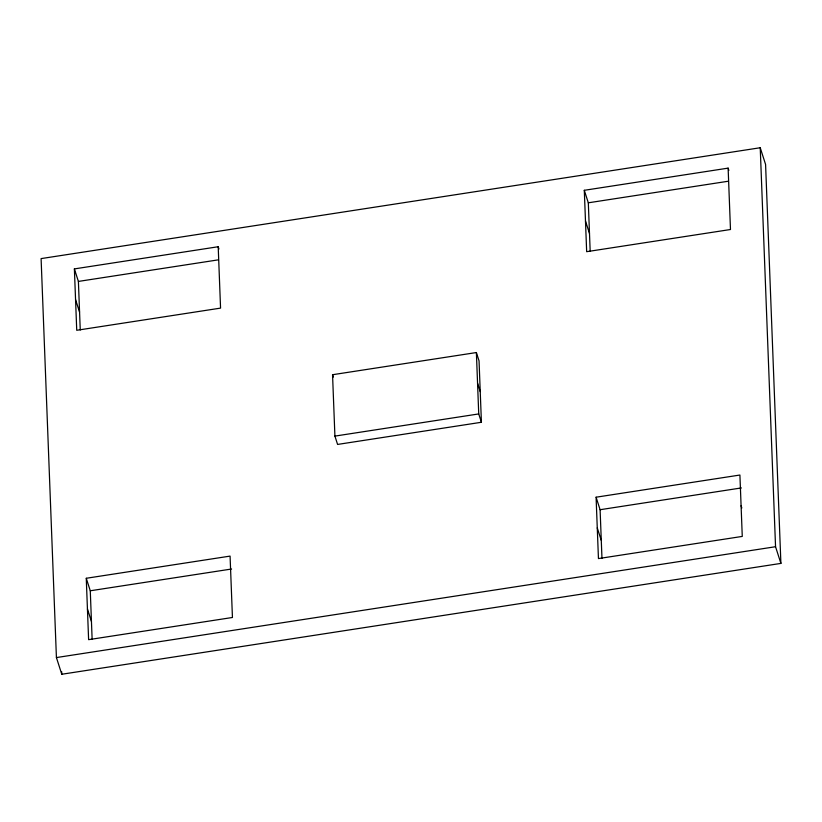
<?xml version="1.0" encoding="UTF-8"?>
<svg xmlns="http://www.w3.org/2000/svg" width="822" height="822" viewBox="0 0 822 822"><rect width="100%" height="100%" fill="white"/><g stroke="black" fill="none" stroke-linecap="round" stroke-linejoin="round"><path stroke-width="1.23" d="M760.227 147.744L41.1 258.601L56.42 657.569L61.773 674.256L780.9 563.399L765.58 164.431L760.227 147.744L775.547 546.722L780.9 563.399M218.2 246.734L220.563 308.116L76.734 330.29L74.381 268.907L218.2 246.734L218.929 249.015M728.128 168.13L730.481 229.513L586.661 251.686L584.298 190.303L728.128 168.13L728.857 170.401M74.381 268.907L78.398 281.422L218.436 259.834M584.298 190.303L588.316 202.808L728.354 181.22M332.55 374.719L476.38 352.546L479.051 360.889L481.415 422.272L337.585 444.435L334.914 436.102L332.55 374.719L333.321 377.103M334.914 436.102L478.733 413.928L481.415 422.272M596.084 497.207L739.913 475.034L742.266 536.417L598.447 558.58L596.084 497.207L600.101 509.712L601.971 558.302M86.259 578.277L230.078 556.104L232.441 617.486L88.612 639.66L86.259 578.277L90.276 590.782L92.136 639.382M600.101 509.712L741.403 487.929M90.276 590.782L231.578 569.009M56.42 657.569L775.547 546.722M741.084 505.725L741.824 507.996M585.48 220.995L589.497 233.499M597.265 527.888L601.283 540.403M477.561 383.237L480.233 391.58M75.552 299.598L79.57 312.103M87.43 608.968L91.448 621.473M588.316 202.808L590.186 251.409M476.38 352.546L478.733 413.928M78.398 281.422L80.258 330.012M61.681 671.687L61.773 674.256"/></g></svg>
